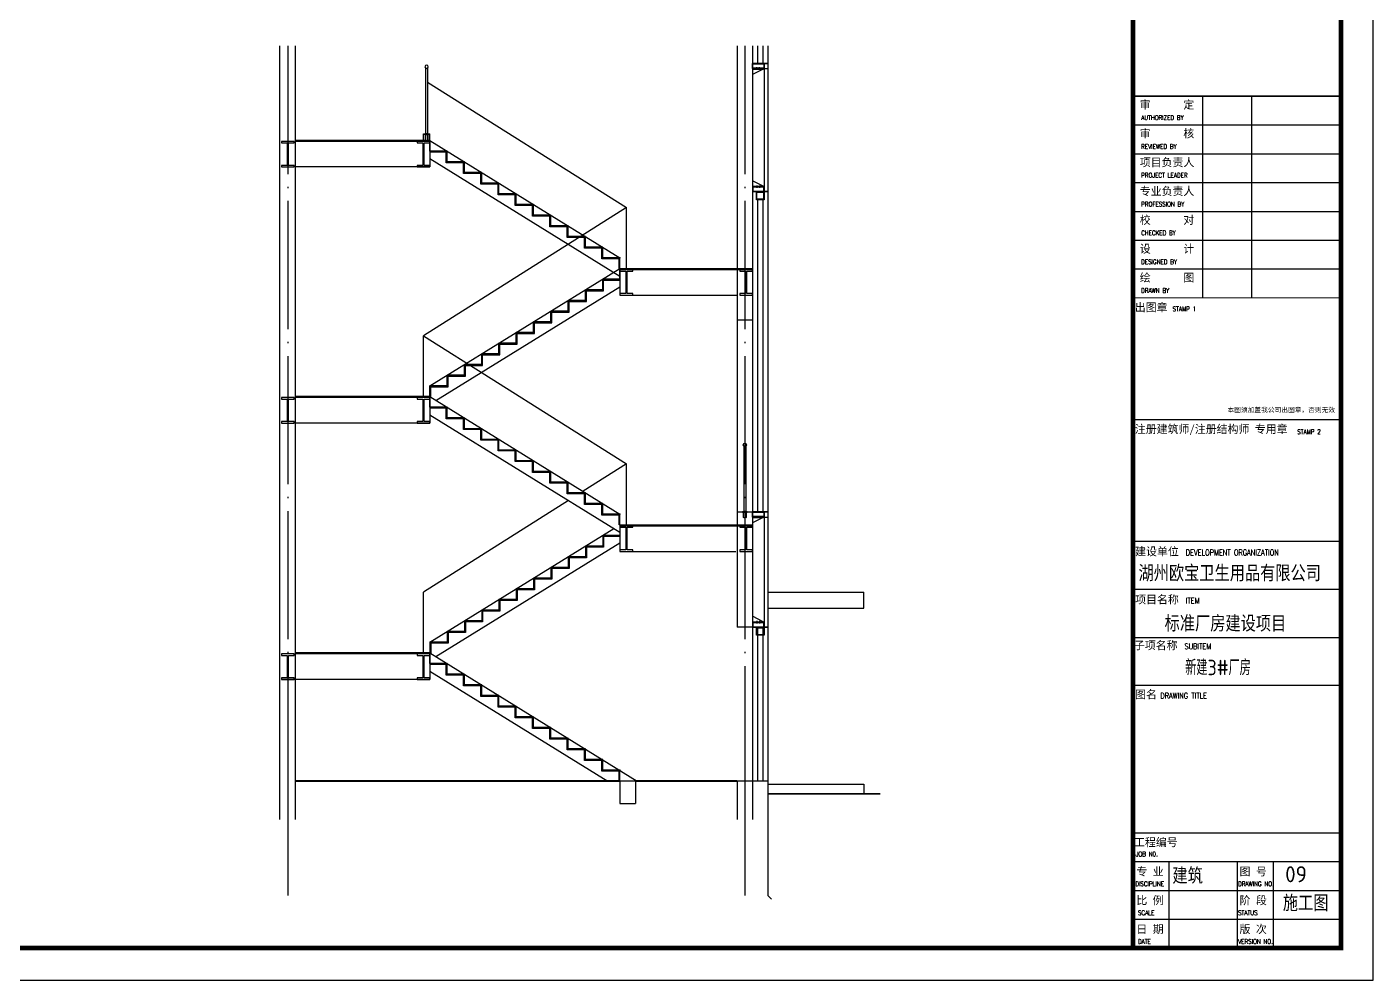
# Model space of a CAD drawing. Extents: x -248860 to 1018944, y -1060852 to 188626.
# Drawn here: x 862690 to 883715, y 29892 to 44771 of the extents above; entities that cross this region are included whole.
import ezdxf
from ezdxf.enums import TextEntityAlignment as Align

# ---------------------------------------------------------------- set-up
doc = ezdxf.new("R2010")
doc.units = 0
doc.header["$LTSCALE"] = 1000
doc.header["$MEASUREMENT"] = 0
doc.linetypes.add('DOTE', pattern=[2.42, 2, -0.2, 0.02, -0.2])
doc.layers.get('0').update_dxf_attribs({"linetype": 'CONTINUOUS'})
for name, color, linetype in [('11', 3, 'CONTINUOUS'), ('AXIS', 3, 'CONTINUOUS'), ('AXIS_TEXT', 7, 'CONTINUOUS'), ('DOTE', 253, 'DOTE'), ('H', 8, 'CONTINUOUS'), ('PUB_DIM', 3, 'CONTINUOUS'), ('PUB_TEXT', 7, 'CONTINUOUS'), ('WALL', 6, 'CONTINUOUS'), ('WINDOW', 4, 'CONTINUOUS'), ('台阶', 64, 'CONTINUOUS'), ('图层1', 53, 'CONTINUOUS'), ('图框', 4, 'CONTINUOUS'), ('填充', 8, 'CONTINUOUS'), ('屋面线', 43, 'CONTINUOUS'), ('屋顶平面线', 53, 'CONTINUOUS'), ('彩钢墙', 3, 'CONTINUOUS'), ('栏杆', 42, 'CONTINUOUS'), ('立面图', 40, 'CONTINUOUS')]:
    doc.layers.add(name, color=color, linetype=linetype)
doc.layers.add('填充剖面墙', color=6, linetype='CONTINUOUS', lineweight=30)
doc.styles.add('iIcon2', font='')
doc.styles.add('MIMI-TKWZ', font='romanc.shx', dxfattribs={"width": 0.75, "oblique": 15, "bigfont": 'bigfont.shx'})
doc.styles.get("Standard").update_dxf_attribs({"font": 'GBENOR', "bigfont": 'GBCBIG'})
doc.styles.add('STYLE1', font='tssdeng.shx', dxfattribs={"height": 8, "bigfont": 'tssdchn.shx'})
doc.styles.get('iIcon2').set_extended_font_data('SimSun')

# ---------------------------------------------------------------- blocks, each defined once
blk = doc.blocks.new('sadf f')
at = {"layer": '图框'}
for p, q in [((727351, 367463), (733851, 367463)), ((727351, 367463), (733851, 367463)), ((729523, 367463), (729523, 361163)), ((731051, 367463), (731051, 361163)), ((727351, 366563), (733851, 366563)), ((727351, 365663), (733851, 365663)), ((727351, 364763), (733851, 364763)), ((727351, 363863), (733851, 363863)), ((727351, 362963), (733851, 362963)), ((727351, 362063), (733851, 362063)), ((727351, 357363), (733851, 357363)), ((727351, 353563), (733851, 353563)), ((727351, 352063), (733851, 352063)), ((727351, 350563), (733851, 350563)), ((727351, 344463), (733851, 344463)), ((727351, 343563), (733851, 343563)), ((728476, 343563), (728476, 340863)), ((730601, 343563), (730601, 340863)), ((731726, 343563), (731726, 340863)), ((727351, 342663), (733851, 342663)), ((727351, 341763), (733851, 341763))]:
    blk.add_line(p, q, dxfattribs=at)
blk.add_lwpolyline([(650751, 339863), (734851, 339863), (734851, 399263), (650751, 399263)], close=True, dxfattribs=at)
at = {"layer": '图框', "const_width": 140}
for points in [[(653251, 398263), (733851, 398263), (733851, 340863), (653251, 340863)], [(733851, 398263), (727351, 398263), (727351, 340863), (733851, 340863)]]:
    blk.add_lwpolyline(points, close=True, dxfattribs=at)
at = {"layer": '图框', "const_width": 35}
for points in [[(727351, 367463), (733851, 367463)], [(727351, 361163), (733851, 361163)], [(727351, 353563), (733851, 353563)], [(727351, 349063), (733851, 349063)]]:
    blk.add_lwpolyline(points, dxfattribs=at)
at = {"layer": '图框', "style": 'iIcon2'}
for s, height, p in [('审      定', 250, (727563, 367067)), ('审      核', 250, (727563, 366167)), ('项目负责人', 250, (727563, 365267)), ('专业负责人', 250, (727563, 364367)), ('校      对', 250, (727563, 363467)), ('设      计', 250, (727563, 362567)), ('绘      图', 250, (727563, 361667)), ('出图章', 250, (727408, 360739)), ('本图须加盖我公司出图章，否则无效', 150, (730304, 357590)), ('注册建筑师/注册结构师 专用章', 250, (727408, 356939)), ('建设单位', 250, (727418, 353118)), ('项目名称', 250, (727418, 351618)), ('子项名称', 250, (727379, 350188)), ('图名', 250, (727418, 348653)), ('工程编号', 250, (727384, 344039)), ('专 业', 250, (727457, 343127)), ('图 号', 250, (730679, 343127)), ('比 例', 250, (727457, 342227)), ('阶 段', 250, (730679, 342227)), ('日 期', 250, (727457, 341327)), ('版 次', 250, (730679, 341327))]:
    blk.add_text(s, height=height, dxfattribs=at).set_placement(p)
at = {"layer": '图框', "style": 'MIMI-TKWZ', "width": 0.75}
for s, height, p in [('AUTHORIZED BY', 145, (727607, 366715)), ('REVIEWED BY', 145, (727607, 365815)), ('PROJECT LEADER', 145, (727607, 364915)), ('PROFESSION BY', 145, (727607, 364015)), ('CHECKED BY', 145, (727607, 363115)), ('DESIGNED BY', 145, (727607, 362215)), ('DRAWN BY', 145, (727607, 361315)), ('STAMP 1', 145, (728589, 360742)), ('STAMP 2', 145, (732482, 356909)), ('DEVELOPMENT ORGANIZATION', 180, (729000, 353121)), ('ITEM', 180, (729000, 351621)), ('SUBITEM', 180, (728961, 350191)), ('DRAWING TITLE', 180, (728206, 348649)), ('JOB N0.', 145, (727434, 343724)), ('DISCIPLINE', 145, (727424, 342794)), ('DRAWING NO.', 145, (730635, 342794)), ('SCALE', 145, (727507, 341894)), ('STATUS', 145, (730635, 341894)), ('DATE', 145, (727507, 340994)), ('VERSION NO.', 145, (730635, 340994))]:
    blk.add_text(s, height=height, dxfattribs=at).set_placement(p)
blk = doc.blocks.new('A$C3A1C5DDB')
for points in [[(70, 73), (70, 112)], [(112, 73), (112, 112)]]:
    blk.add_lwpolyline(points)
at = {"layer": 'AXIS', "ltscale": 1000}
for p, q in [((12, 94), (12, 100)), ((12, 91), (12, 85)), ((28, 91), (28, 94))]:
    blk.add_line(p, q, dxfattribs=at)
for points in [[(180, 171), (0, 171), (0, 91), (180, 91)], [(177, 168), (3, 168), (3, 94), (177, 94)]]:
    blk.add_lwpolyline(points, close=True, dxfattribs=at)
for points in [[(12, 100), (168, 100), (168, 94)], [(180, 85), (12, 85), (180, 0)], [(152, 91), (152, 94)]]:
    blk.add_lwpolyline(points, dxfattribs=at)
blk = doc.blocks.new('022')
at = {"layer": 'H'}
h = blk.add_hatch(dxfattribs=at)
h.set_pattern_fill('ANSI32', color=256, scale=60.48, angle=90, style=0)
h.set_pattern_definition([(135, (1835853.6, -3679625.42), (-16.0371818, -16.0371818), []), (135, (1835853.6, -3679614.728), (-16.0371818, -16.0371818), [])])
h.paths.add_polyline_path([(153170, -201159), (153194, -201159), (153194, -200859), (153170, -200859)])
at = {"layer": 'AXIS_TEXT', "color": 5}
for p, q in [((153134, -200935), (153155, -200917)), ((153134, -201086), (153134, -200935)), ((153155, -201104), (153155, -200917)), ((153170, -200917), (153155, -200917)), ((153134, -201086), (153155, -201104)), ((153170, -201104), (153155, -201104))]:
    blk.add_line(p, q, dxfattribs=at)
at = {"layer": 'WINDOW', "ltscale": 0.2}
for p, q in [((153511, -200918), (153194, -200918)), ((153209, -201086), (153209, -200933)), ((153496, -200933), (153209, -200933)), ((153496, -200933), (153524, -200960)), ((153535, -200949), (153511, -200918)), ((153524, -200960), (153535, -200949)), ((153194, -201101), (153511, -201101)), ((153209, -201086), (153496, -201086)), ((153496, -201086), (153524, -201059)), ((153535, -201071), (153511, -201101)), ((153524, -201059), (153535, -201071))]:
    blk.add_line(p, q, dxfattribs=at)
blk.add_lwpolyline([(153170, -201159), (153170, -200859), (153194, -200859), (153194, -201159)], close=True, dxfattribs=at)
blk = doc.blocks.new('8854')
at = {"layer": '栏杆'}
for p, q in [((2419714, 2313223), (2419714, 2312202)), ((2419744, 2313223), (2419744, 2312202))]:
    blk.add_line(p, q, dxfattribs=at)
blk.add_circle((2419729, 2313243), 25, dxfattribs=at)
at = {"layer": '栏杆', "extrusion": (0, 0, -1), "xscale": 0.25, "yscale": 0.25, "zscale": -0.25, "rotation": 270}
blk.add_blockref('022', (-2369476, 2350486), dxfattribs=at)

msp = doc.modelspace()

# ---------------------------------------------------------------- linework, layer by layer
for p, q in [((868982.6, 42584.4), (866882.6, 42584.4)), ((871952.6, 40999.4), (871952.6, 40609.4)), ((871952.6, 40584.4), (873782.6, 40584.4)), ((868982.6, 38584.4), (866882.6, 38584.4)), ((868982.6, 34999.4), (868982.6, 34584.4)), ((868982.6, 34584.4), (866682.6, 34584.4))]:
    msp.add_line(p, q)
at = {"layer": '11'}
for p, q in [((874202.6, 42199.4), (874262.6, 42199.4)), ((874202.6, 35399.4), (874262.6, 35399.4))]:
    msp.add_line(p, q, dxfattribs=at)
at = {"layer": 'AXIS'}
for p, q in [((866762.6, 33212.8), (866762.6, 31212.8)), ((873902.6, 33212.8), (873902.6, 31212.8)), ((874262.6, 33212.8), (874262.6, 31212.8)), ((874321.2, 31154.3), (874262.6, 31212.8))]:
    msp.add_line(p, q, dxfattribs=at)
at = {"layer": 'DOTE', "linetype": 'DOTE'}
for p, q in [((866762.6, 44473.6), (866762.6, 32099.4)), ((873902.6, 44473.6), (873902.6, 32099.4))]:
    msp.add_line(p, q, dxfattribs=at)
at = {"layer": 'PUB_DIM'}
for points in [[(866774.2, 42609.4), (866774.2, 42959.4), (866864.2, 42959.4), (866864.2, 42984.4), (866664.2, 42984.4), (866664.2, 42959.4), (866754.2, 42959.4), (866754.2, 42609.4), (866664.2, 42609.4), (866664.2, 42584.4), (866864.2, 42584.4), (866864.2, 42609.4)], [(868892.6, 42609.4), (868892.6, 42959.4), (868982.6, 42959.4), (868982.6, 42984.4), (868782.6, 42984.4), (868782.6, 42959.4), (868872.6, 42959.4), (868872.6, 42609.4), (868782.6, 42609.4), (868782.6, 42584.4), (868982.6, 42584.4), (868982.6, 42609.4)], [(872062.6, 40609.4), (872062.6, 40959.4), (872152.6, 40959.4), (872152.6, 40984.4), (871952.6, 40984.4), (871952.6, 40959.4), (872042.6, 40959.4), (872042.6, 40609.4), (871952.6, 40609.4), (871952.6, 40584.4), (872152.6, 40584.4), (872152.6, 40609.4)], [(873932.6, 40609.4), (873932.6, 40959.4), (874022.6, 40959.4), (874022.6, 40984.4), (873822.6, 40984.4), (873822.6, 40959.4), (873912.6, 40959.4), (873912.6, 40609.4), (873822.6, 40609.4), (873822.6, 40584.4), (874022.6, 40584.4), (874022.6, 40609.4)], [(866774.2, 38609.4), (866774.2, 38959.4), (866864.2, 38959.4), (866864.2, 38984.4), (866664.2, 38984.4), (866664.2, 38959.4), (866754.2, 38959.4), (866754.2, 38609.4), (866664.2, 38609.4), (866664.2, 38584.4), (866864.2, 38584.4), (866864.2, 38609.4)], [(868892.6, 38609.4), (868892.6, 38959.4), (868982.6, 38959.4), (868982.6, 38984.4), (868782.6, 38984.4), (868782.6, 38959.4), (868872.6, 38959.4), (868872.6, 38609.4), (868782.6, 38609.4), (868782.6, 38584.4), (868982.6, 38584.4), (868982.6, 38609.4)], [(872062.6, 36609.4), (872062.6, 36959.4), (872152.6, 36959.4), (872152.6, 36984.4), (871952.6, 36984.4), (871952.6, 36959.4), (872042.6, 36959.4), (872042.6, 36609.4), (871952.6, 36609.4), (871952.6, 36584.4), (872152.6, 36584.4), (872152.6, 36609.4)], [(873932.6, 36609.4), (873932.6, 36959.4), (874022.6, 36959.4), (874022.6, 36984.4), (873822.6, 36984.4), (873822.6, 36959.4), (873912.6, 36959.4), (873912.6, 36609.4), (873822.6, 36609.4), (873822.6, 36584.4), (874022.6, 36584.4), (874022.6, 36609.4)], [(866774.2, 34609.4), (866774.2, 34959.4), (866864.2, 34959.4), (866864.2, 34984.4), (866664.2, 34984.4), (866664.2, 34959.4), (866754.2, 34959.4), (866754.2, 34609.4), (866664.2, 34609.4), (866664.2, 34584.4), (866864.2, 34584.4), (866864.2, 34609.4)], [(868892.6, 34609.4), (868892.6, 34959.4), (868982.6, 34959.4), (868982.6, 34984.4), (868782.6, 34984.4), (868782.6, 34959.4), (868872.6, 34959.4), (868872.6, 34609.4), (868782.6, 34609.4), (868782.6, 34584.4), (868982.6, 34584.4), (868982.6, 34609.4)]]:
    msp.add_lwpolyline(points, close=True, dxfattribs=at)
at = {"layer": 'WINDOW'}
for p, q in [((874022.6, 44473.6), (874022.6, 44199.4)), ((874102.6, 44473.6), (874102.6, 44199.4)), ((874182.6, 44473.6), (874182.6, 44199.4)), ((874262.6, 44473.6), (874262.6, 44199.4)), ((874022.6, 42199.4), (874022.6, 37199.4)), ((874102.6, 42073.8), (874102.6, 37199.4)), ((874182.6, 42073.8), (874182.6, 37199.4)), ((874262.6, 42199.4), (874262.6, 37199.4)), ((874022.6, 40199.4), (874022.6, 37199.4)), ((872152.6, 36584.4), (873762.6, 36584.4)), ((874022.6, 35399.4), (874022.6, 32999.4)), ((874102.6, 35399.4), (874102.6, 32999.4)), ((874182.6, 35399.4), (874182.6, 32999.4)), ((874262.6, 35399.4), (874262.6, 32999.4))]:
    msp.add_line(p, q, dxfattribs=at)
for points in [[(874202.6, 42073.8), (874082.6, 42073.8), (874082.6, 42199.4), (874202.6, 42199.4)], [(874192.6, 42083.8), (874092.6, 42083.8), (874092.6, 42189.4), (874192.6, 42189.4)], [(874202.6, 35273.8), (874082.6, 35273.8), (874082.6, 35399.4), (874202.6, 35399.4)], [(874192.6, 35283.8), (874092.6, 35283.8), (874092.6, 35389.4), (874192.6, 35389.4)]]:
    msp.add_lwpolyline(points, close=True, dxfattribs=at)
at = {"layer": '台阶'}
for p, q in [((868947.4, 43908.5), (872052.6, 41949.4)), ((868947.4, 43908.5), (872052.6, 41949.4)), ((868947.4, 43908.5), (872052.6, 41949.4)), ((868982.6, 42999.4), (871952.6, 41166.1)), ((868982.6, 42715.2), (871952.6, 40881.9)), ((872052.6, 41949.4), (868882.6, 39949.4)), ((872052.6, 40999.4), (872052.6, 41949.4)), ((868982.6, 39166.1), (871952.6, 40999.4)), ((871952.6, 40832.7), (871952.6, 40999.4)), ((871952.6, 40832.7), (871682.6, 40832.7)), ((871682.6, 40832.7), (871682.6, 40666.1)), ((869077.8, 38940.7), (871952.6, 40715.2)), ((871682.6, 40666.1), (871412.6, 40666.1)), ((871412.6, 40666.1), (871412.6, 40499.4)), ((871412.6, 40499.4), (871142.6, 40499.4)), ((871142.6, 40499.4), (871142.6, 40332.7)), ((870872.6, 40166.1), (870602.6, 40166.1)), ((870602.6, 40166.1), (870602.6, 39999.4)), ((871142.6, 40332.7), (870872.6, 40332.7)), ((870872.6, 40332.7), (870872.6, 40166.1)), ((868882.6, 38999.4), (868882.6, 39949.4)), ((868882.6, 39949.4), (872052.6, 37949.4)), ((870602.6, 39999.4), (870332.6, 39999.4)), ((870332.6, 39999.4), (870332.6, 39832.7)), ((870332.6, 39832.7), (870062.6, 39832.7)), ((870062.6, 39832.7), (870062.6, 39666.1)), ((870062.6, 39666.1), (869792.6, 39666.1)), ((869792.6, 39666.1), (869792.6, 39499.4)), ((869522.6, 39332.7), (869252.6, 39332.7)), ((869252.6, 39332.7), (869252.6, 39166.1)), ((869522.6, 39499.4), (869522.6, 39332.7)), ((869792.6, 39499.4), (869522.6, 39499.4)), ((869252.6, 39166.1), (868982.6, 39166.1)), ((868982.6, 39166.1), (868982.6, 38999.4)), ((868982.6, 38999.4), (871952.6, 37166.1)), ((868982.6, 38715.2), (871952.6, 36881.9)), ((872052.6, 37949.4), (871375.6, 37522.3)), ((872052.6, 36999.4), (872052.6, 37949.4)), ((871147.9, 37378.6), (868882.6, 35949.4)), ((868982.6, 35166.1), (871857.4, 36940.7)), ((871952.6, 36832.7), (871682.6, 36832.7)), ((871682.6, 36832.7), (871682.6, 36666.1)), ((871952.6, 36817.7), (871697.6, 36817.7)), ((871697.6, 36817.7), (871697.6, 36651.1)), ((871952.6, 36999.4), (871952.6, 36584.4)), ((869077.8, 34940.7), (871952.6, 36715.2)), ((871682.6, 36666.1), (871412.6, 36666.1)), ((871412.6, 36666.1), (871412.6, 36499.4)), ((871697.6, 36651.1), (871427.6, 36651.1)), ((871427.6, 36651.1), (871427.6, 36484.4)), ((871412.6, 36499.4), (871142.6, 36499.4)), ((871142.6, 36499.4), (871142.6, 36332.7)), ((871427.6, 36484.4), (871157.6, 36484.4)), ((871157.6, 36484.4), (871157.6, 36317.7)), ((870872.6, 36166.1), (870602.6, 36166.1)), ((870602.6, 36166.1), (870602.6, 35999.4)), ((871142.6, 36332.7), (870872.6, 36332.7)), ((870872.6, 36332.7), (870872.6, 36166.1)), ((871157.6, 36317.7), (870887.6, 36317.7)), ((870887.6, 36317.7), (870887.6, 36151.1)), ((870602.6, 35999.4), (870332.6, 35999.4)), ((870332.6, 35999.4), (870332.6, 35832.7)), ((870617.6, 35984.4), (870347.6, 35984.4)), ((870347.6, 35984.4), (870347.6, 35817.7)), ((870887.6, 36151.1), (870617.6, 36151.1)), ((870617.6, 36151.1), (870617.6, 35984.4)), ((868882.6, 34999.4), (868882.6, 35949.4)), ((870332.6, 35832.7), (870062.6, 35832.7)), ((870062.6, 35832.7), (870062.6, 35666.1)), ((870347.6, 35817.7), (870077.6, 35817.7)), ((870077.6, 35817.7), (870077.6, 35651.1)), ((870062.6, 35666.1), (869792.6, 35666.1)), ((869792.6, 35666.1), (869792.6, 35499.4)), ((870077.6, 35651.1), (869807.6, 35651.1)), ((869807.6, 35651.1), (869807.6, 35484.4)), ((869522.6, 35332.7), (869252.6, 35332.7)), ((869252.6, 35332.7), (869252.6, 35166.1)), ((869522.6, 35499.4), (869522.6, 35332.7)), ((869792.6, 35499.4), (869522.6, 35499.4)), ((869537.6, 35484.4), (869537.6, 35317.7)), ((869807.6, 35484.4), (869537.6, 35484.4)), ((869252.6, 35166.1), (868982.6, 35166.1)), ((868982.6, 35166.1), (868982.6, 34999.4)), ((869267.6, 35151.1), (868997.6, 35151.1)), ((868997.6, 35151.1), (868997.6, 34990.2)), ((869537.6, 35317.7), (869267.6, 35317.7)), ((869267.6, 35317.7), (869267.6, 35151.1)), ((868982.6, 34999.4), (872222.6, 32999.4)), ((868982.6, 34715.2), (871762.2, 32999.4))]:
    msp.add_line(p, q, dxfattribs=at)
for points in [[(868982.6, 38999.4), (868982.6, 39166.1), (869252.6, 39166.1), (869252.6, 39332.7), (869522.6, 39332.7), (869522.6, 39499.4), (869792.6, 39499.4), (869792.6, 39666.1), (870062.6, 39666.1), (870062.6, 39832.7), (870332.6, 39832.7), (870332.6, 39999.4), (870602.6, 39999.4), (870602.6, 40166.1), (870864.3, 40166.1), (870872.6, 40166.1), (870872.6, 40332.7), (871142.6, 40332.7), (871142.6, 40499.4), (871412.6, 40499.4), (871412.6, 40666.1), (871682.6, 40666.1), (871682.6, 40832.7), (871952.6, 40832.7)], [(868997.6, 38990.2), (868997.6, 39151.1), (869267.6, 39151.1), (869267.6, 39317.7), (869537.6, 39317.7), (869537.6, 39484.4), (869807.6, 39484.4), (869807.6, 39651.1), (870077.6, 39651.1), (870077.6, 39817.7), (870347.6, 39817.7), (870347.6, 39984.4), (870617.6, 39984.4), (870617.6, 40151.1), (870864.3, 40151.1), (870887.6, 40151.1), (870887.6, 40317.7), (871157.6, 40317.7), (871157.6, 40484.4), (871427.6, 40484.4), (871427.6, 40651.1), (871697.6, 40651.1), (871697.6, 40817.7), (871952.6, 40817.7)]]:
    msp.add_lwpolyline(points, dxfattribs=at)
at = {"layer": '填充剖面墙'}
for p, q in [((866642.6, 32399.4), (866642.6, 44473.6)), ((866882.6, 32399.4), (866882.6, 44473.6)), ((873782.6, 44473.6), (873782.6, 40199.4)), ((874262.6, 44199.4), (874022.6, 44199.4)), ((868982.6, 42999.4), (866882.6, 42999.4)), ((868982.6, 42984.4), (866882.6, 42984.4)), ((868882.6, 42999.4), (868867.6, 42999.4)), ((868882.6, 43099.4), (868982.6, 43099.4)), ((868882.6, 42999.4), (868882.6, 43099.4)), ((868882.6, 42984.4), (868882.6, 42999.4)), ((868982.6, 42999.4), (868982.6, 43099.4)), ((868982.6, 42832.7), (868982.6, 42999.4)), ((868982.6, 42999.4), (868982.6, 42584.4)), ((869252.6, 42832.7), (868982.6, 42832.7)), ((869252.6, 42817.7), (868982.6, 42817.7)), ((869237.6, 42651.1), (869237.6, 42832.7)), ((869252.6, 42666.1), (869252.6, 42832.7)), ((869522.6, 42651.1), (869237.6, 42651.1)), ((869522.6, 42666.1), (869252.6, 42666.1)), ((869507.6, 42484.4), (869507.6, 42666.1)), ((869792.6, 42484.4), (869507.6, 42484.4)), ((869522.6, 42499.4), (869522.6, 42666.1)), ((869792.6, 42499.4), (869522.6, 42499.4)), ((869777.6, 42317.7), (869777.6, 42499.4)), ((869792.6, 42332.7), (869792.6, 42499.4)), ((870062.6, 42317.7), (869777.6, 42317.7)), ((870062.6, 42332.7), (869792.6, 42332.7)), ((870047.6, 42151.1), (870047.6, 42332.7)), ((870062.6, 42166.1), (870062.6, 42332.7)), ((870332.6, 42151.1), (870047.6, 42151.1)), ((870332.6, 42166.1), (870062.6, 42166.1)), ((870317.6, 41984.4), (870317.6, 42166.1)), ((870332.6, 41999.4), (870332.6, 42166.1)), ((874262.6, 42199.4), (874022.6, 42199.4)), ((870602.6, 41984.4), (870317.6, 41984.4)), ((870602.6, 41999.4), (870332.6, 41999.4)), ((870587.6, 41817.7), (870587.6, 41999.4)), ((870602.6, 41832.7), (870602.6, 41999.4)), ((870857.6, 41817.7), (870587.6, 41817.7)), ((870872.6, 41832.7), (870602.6, 41832.7)), ((870857.6, 41651.1), (870857.6, 41817.7)), ((871127.6, 41651.1), (870857.6, 41651.1)), ((870872.6, 41666.1), (870872.6, 41832.7)), ((871142.6, 41666.1), (870872.6, 41666.1)), ((871127.6, 41484.4), (871127.6, 41651.1)), ((871142.6, 41499.4), (871142.6, 41666.1)), ((871397.6, 41484.4), (871127.6, 41484.4)), ((871412.6, 41499.4), (871142.6, 41499.4)), ((871397.6, 41317.7), (871397.6, 41484.4)), ((871412.6, 41332.7), (871412.6, 41499.4)), ((871667.6, 41317.7), (871397.6, 41317.7)), ((871682.6, 41332.7), (871412.6, 41332.7)), ((871667.6, 41151.1), (871667.6, 41317.7)), ((871682.6, 41166.1), (871682.6, 41332.7)), ((871937.6, 41151.1), (871667.6, 41151.1)), ((871952.6, 41166.1), (871682.6, 41166.1)), ((871937.6, 40999.4), (871937.6, 41151.1)), ((871952.6, 40999.4), (871937.6, 40999.4)), ((871952.6, 40999.4), (871952.6, 41166.1)), ((871952.6, 40999.4), (871952.6, 41099.4)), ((871952.6, 40999.4), (874022.6, 40999.4)), ((871952.6, 40984.4), (874022.6, 40984.4)), ((873782.6, 40199.4), (874022.6, 40199.4)), ((868982.6, 38999.4), (866882.6, 38999.4)), ((868982.6, 38984.4), (866882.6, 38984.4)), ((868882.6, 38984.4), (868882.6, 38999.4)), ((868982.6, 38832.7), (868982.6, 38999.4)), ((868982.6, 38999.4), (868982.6, 38584.4)), ((869252.6, 38832.7), (868982.6, 38832.7)), ((869252.6, 38817.7), (868982.6, 38817.7)), ((869237.6, 38651.1), (869237.6, 38832.7)), ((869252.6, 38666.1), (869252.6, 38832.7)), ((869522.6, 38651.1), (869237.6, 38651.1)), ((869522.6, 38666.1), (869252.6, 38666.1)), ((869507.6, 38484.4), (869507.6, 38666.1)), ((869792.6, 38484.4), (869507.6, 38484.4)), ((869522.6, 38499.4), (869522.6, 38666.1)), ((869792.6, 38499.4), (869522.6, 38499.4)), ((869777.6, 38317.7), (869777.6, 38499.4)), ((869792.6, 38332.7), (869792.6, 38499.4)), ((870062.6, 38317.7), (869777.6, 38317.7)), ((870062.6, 38332.7), (869792.6, 38332.7)), ((870047.6, 38151.1), (870047.6, 38332.7)), ((870062.6, 38166.1), (870062.6, 38332.7)), ((870332.6, 38151.1), (870047.6, 38151.1)), ((870332.6, 38166.1), (870062.6, 38166.1)), ((870317.6, 37984.4), (870317.6, 38166.1)), ((870332.6, 37999.4), (870332.6, 38166.1)), ((870602.6, 37984.4), (870317.6, 37984.4)), ((870602.6, 37999.4), (870332.6, 37999.4)), ((870587.6, 37817.7), (870587.6, 37999.4)), ((870602.6, 37832.7), (870602.6, 37999.4)), ((870857.6, 37817.7), (870587.6, 37817.7)), ((870872.6, 37832.7), (870602.6, 37832.7)), ((870857.6, 37651.1), (870857.6, 37817.7)), ((871127.6, 37651.1), (870857.6, 37651.1)), ((870872.6, 37666.1), (870872.6, 37832.7)), ((871142.6, 37666.1), (870872.6, 37666.1)), ((871127.6, 37484.4), (871127.6, 37651.1)), ((871142.6, 37499.4), (871142.6, 37666.1)), ((871397.6, 37484.4), (871127.6, 37484.4)), ((871412.6, 37499.4), (871142.6, 37499.4)), ((871397.6, 37317.7), (871397.6, 37484.4)), ((871412.6, 37332.7), (871412.6, 37499.4)), ((871667.6, 37317.7), (871397.6, 37317.7)), ((871682.6, 37332.7), (871412.6, 37332.7)), ((871667.6, 37151.1), (871667.6, 37317.7)), ((871682.6, 37166.1), (871682.6, 37332.7)), ((871937.6, 37151.1), (871667.6, 37151.1)), ((871952.6, 37166.1), (871682.6, 37166.1)), ((871937.6, 36999.4), (871937.6, 37151.1)), ((871952.6, 36999.4), (871952.6, 37166.1)), ((873782.6, 37199.4), (873782.6, 35399.4)), ((873782.6, 37199.4), (874022.6, 37199.4)), ((874262.6, 37199.4), (874022.6, 37199.4)), ((871952.6, 36999.4), (871937.6, 36999.4)), ((871952.6, 36999.4), (874022.6, 36999.4)), ((871952.6, 36999.4), (871952.6, 36832.7)), ((871952.6, 36984.4), (874022.6, 36984.4)), ((874022.6, 35399.4), (873782.6, 35399.4)), ((868982.6, 34999.4), (866882.6, 34999.4)), ((868982.6, 34984.4), (866882.6, 34984.4)), ((868982.6, 34832.7), (868982.6, 34999.4)), ((868982.6, 34999.4), (868982.6, 34832.7)), ((869252.6, 34832.7), (868982.6, 34832.7)), ((869237.6, 34817.7), (868982.6, 34817.7)), ((869237.6, 34651.1), (869237.6, 34817.7)), ((869252.6, 34666.1), (869252.6, 34832.7)), ((869507.6, 34651.1), (869237.6, 34651.1)), ((869522.6, 34666.1), (869252.6, 34666.1)), ((869507.6, 34484.4), (869507.6, 34651.1)), ((869777.6, 34484.4), (869507.6, 34484.4)), ((869522.6, 34499.4), (869522.6, 34666.1)), ((869792.6, 34499.4), (869522.6, 34499.4)), ((869777.6, 34317.7), (869777.6, 34484.4)), ((869792.6, 34332.7), (869792.6, 34499.4)), ((870047.6, 34317.7), (869777.6, 34317.7)), ((870062.6, 34332.7), (869792.6, 34332.7)), ((870047.6, 34151.1), (870047.6, 34317.7)), ((870062.6, 34166.1), (870062.6, 34332.7)), ((870317.6, 34151.1), (870047.6, 34151.1)), ((870332.6, 34166.1), (870062.6, 34166.1)), ((870317.6, 33984.4), (870317.6, 34151.1)), ((870332.6, 33999.4), (870332.6, 34166.1)), ((870587.6, 33984.4), (870317.6, 33984.4)), ((870602.6, 33999.4), (870332.6, 33999.4)), ((870587.6, 33817.7), (870587.6, 33984.4)), ((870602.6, 33832.7), (870602.6, 33999.4)), ((870857.6, 33817.7), (870587.6, 33817.7)), ((870872.6, 33832.7), (870602.6, 33832.7)), ((870857.6, 33651.1), (870857.6, 33817.7)), ((871127.6, 33651.1), (870857.6, 33651.1)), ((870872.6, 33666.1), (870872.6, 33832.7)), ((871142.6, 33666.1), (870872.6, 33666.1)), ((871127.6, 33484.4), (871127.6, 33651.1)), ((871142.6, 33499.4), (871142.6, 33666.1)), ((871397.6, 33484.4), (871127.6, 33484.4)), ((871412.6, 33499.4), (871142.6, 33499.4)), ((871397.6, 33317.7), (871397.6, 33484.4)), ((871412.6, 33332.7), (871412.6, 33499.4)), ((871667.6, 33317.7), (871397.6, 33317.7)), ((871682.6, 33332.7), (871412.6, 33332.7)), ((871667.6, 33151.1), (871667.6, 33317.7)), ((871682.6, 33166.1), (871682.6, 33332.7)), ((871937.6, 33151.1), (871667.6, 33151.1)), ((871952.6, 33166.1), (871682.6, 33166.1)), ((871937.6, 32999.4), (871937.6, 33151.1)), ((871952.6, 32999.4), (871952.6, 33166.1)), ((871952.6, 32999.4), (871937.6, 32999.4)), ((871952.6, 32999.4), (871952.6, 32649.4)), ((872192.6, 32999.4), (871952.6, 32999.4)), ((872192.6, 32999.4), (872192.6, 32649.4)), ((871952.6, 32649.4), (872192.6, 32649.4))]:
    msp.add_line(p, q, dxfattribs=at)
for p in [(871952.6, 41166.1), (871952.6, 37166.1), (871952.6, 33166.1)]:
    msp.add_point(p, dxfattribs=at)
at = {"layer": '屋面线'}
for p, q in [((874022.6, 42199.4), (874262.6, 42199.4)), ((874022.6, 35399.4), (874262.6, 35399.4))]:
    msp.add_line(p, q, dxfattribs=at)
at = {"layer": '屋顶平面线'}
for p, q in [((874262.6, 35949.4), (875762.6, 35949.4)), ((875762.6, 35699.4), (875762.6, 35949.4)), ((874262.6, 35699.4), (875762.6, 35699.4))]:
    msp.add_line(p, q, dxfattribs=at)
at = {"layer": '彩钢墙'}
for p, q in [((874022.6, 44473.6), (874022.6, 42199.4)), ((874262.6, 44473.6), (874262.6, 42199.4)), ((874022.6, 44199.4), (874262.6, 44199.4)), ((874025.6, 44119.4), (874262.6, 44119.4)), ((874202.6, 44119.4), (874202.6, 42199.4)), ((873782.6, 40199.4), (873782.6, 37199.4)), ((874022.6, 37199.4), (874022.6, 35399.4)), ((874022.6, 37199.4), (874262.6, 37199.4)), ((874025.6, 37119.4), (874262.6, 37119.4)), ((874202.6, 37199.4), (874202.6, 35399.4)), ((874262.6, 37199.4), (874262.6, 35399.4))]:
    msp.add_line(p, q, dxfattribs=at)
at = {"layer": '立面图'}
for p, q in [((874262.6, 42199.4), (874022.6, 42199.4)), ((874022.6, 42199.4), (874262.6, 42199.4)), ((874262.6, 35399.4), (874022.6, 35399.4)), ((874022.6, 35399.4), (874262.6, 35399.4)), ((873782.6, 32999.4), (873782.6, 32399.4)), ((874262.6, 32999.4), (873782.6, 32999.4)), ((874022.6, 32999.4), (874022.6, 32399.4)), ((874262.6, 32999.4), (874262.6, 32399.4)), ((874262.6, 32949.4), (875762.6, 32949.4)), ((875762.6, 32949.4), (875762.6, 32799.4))]:
    msp.add_line(p, q, dxfattribs=at)
at = {"layer": '立面图', "const_width": 30}
for points in [[(871952.6, 32999.4), (866882.6, 32999.4)], [(873782.6, 32999.4), (872192.6, 32999.4)], [(876020.5, 32799.4), (874262.6, 32799.4)]]:
    msp.add_lwpolyline(points, dxfattribs=at)

# ---------------------------------------------------------------- block references
at = {"xscale": -1}
for p in [(874202.6, 44028.6), (874202.6, 37028.6)]:
    msp.add_blockref('A$C3A1C5DDB', p, dxfattribs=at)
at = {"extrusion": (0, 0, -1), "xscale": -1, "zscale": -1, "rotation": 180}
for p in [(-874202.6, 42370.3), (-874202.6, 35570.3)]:
    msp.add_blockref('A$C3A1C5DDB', p, dxfattribs=at)
at = {"layer": 'WALL', "xscale": 0.5, "yscale": 0.5, "zscale": 0.5}
msp.add_blockref('sadf f', (516289.5, -140039.4), dxfattribs=at)
at = {"layer": '填充', "xscale": -1}
msp.add_blockref('8854', (3288661, -2269093.8), dxfattribs=at)
at = {"layer": '填充'}
msp.add_blockref('8854', (-1545825.8, -2274993.8), dxfattribs=at)

# ---------------------------------------------------------------- texts
at = {"layer": 'PUB_TEXT', "style": 'STYLE1'}
for s, p in [('湖州欧宝卫生用品有限公司', (880051.3, 36241)), ('标准厂房建设项目', (880458.9, 35455.6)), ('建筑', (880581.5, 31518.5)), ('09', (882342, 31543.6)), ('施工图', (882305.5, 31092))]:
    msp.add_text(s, height=250, dxfattribs=at).set_placement(p, align=Align.MIDDLE_LEFT)
at = {"layer": '图层1'}
msp.add_text('新建3#厂房', height=241.13, dxfattribs=at).set_placement((880781.7, 34650.5))

doc.saveas('drawing.dxf')
